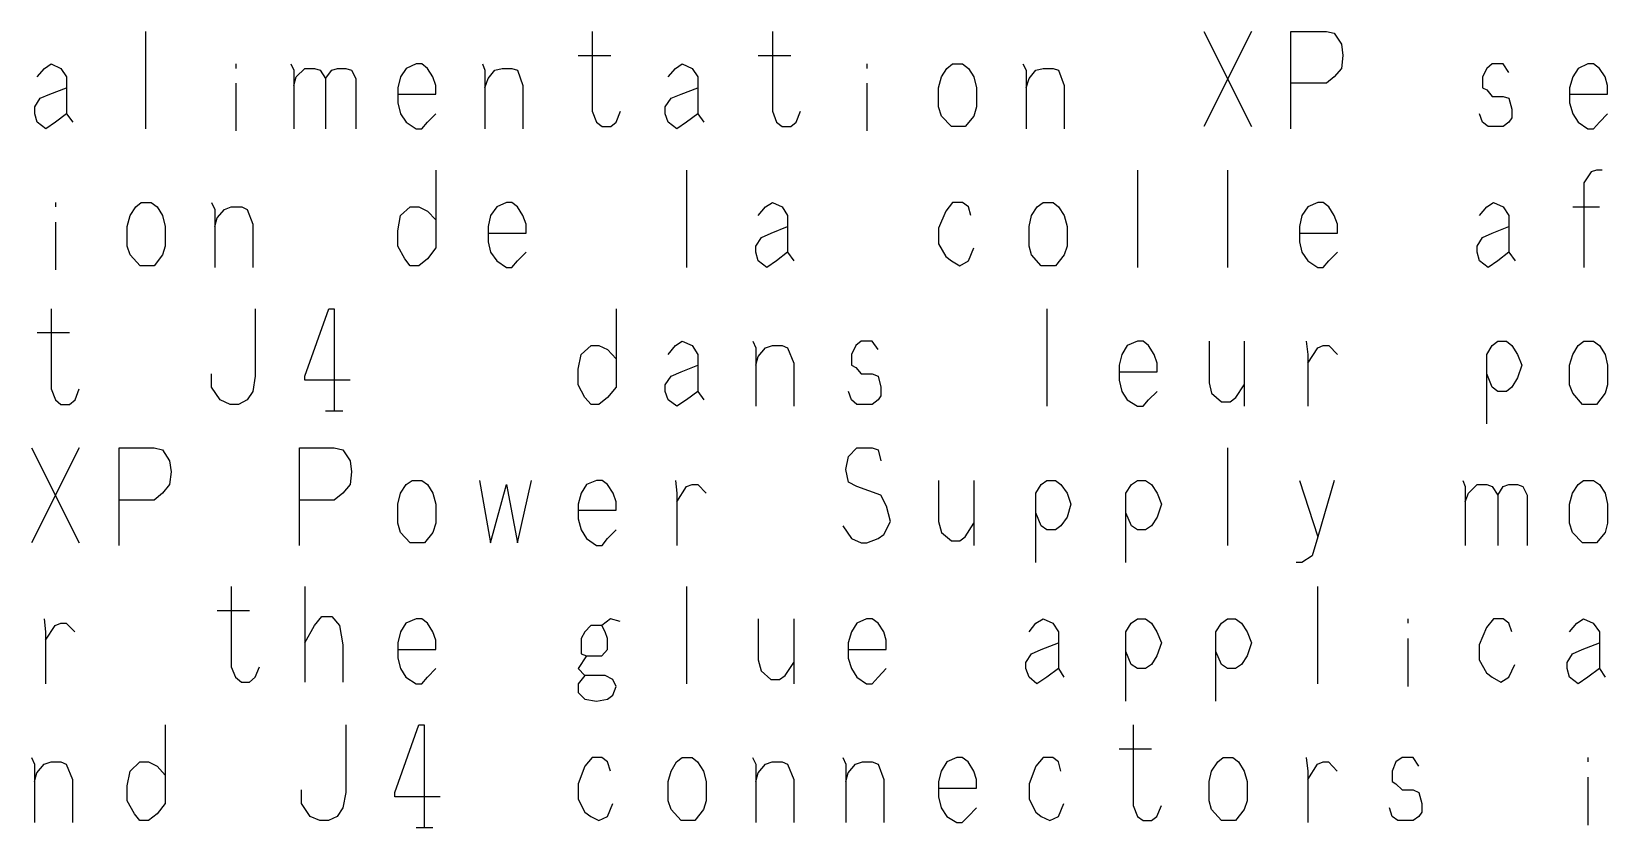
# Model space of a CAD drawing. Extents: x -228 to 961, y -124 to 716.
# Drawn here: x 698.6 to 762.9, y 540.3 to 572.7 of the extents above; entities that cross this region are included whole.
import ezdxf

# ---------------------------------------------------------------- set-up
doc = ezdxf.new("R2010")
doc.units = 0
doc.layers.add('1', color=1, linetype='CONTINUOUS')

msp = doc.modelspace()

# ---------------------------------------------------------------- linework, layer by layer
at = {"layer": '1'}
for p, q in [((703.25, 572.72), (703.25, 568.75)), ((721.48, 572.72), (721.48, 569.47)), ((728.83, 572.72), (728.83, 569.47)), ((746.43, 572.72), (748.38, 568.85)), ((748.38, 572.72), (746.43, 568.85)), ((749.98, 568.75), (749.98, 572.72)), ((749.98, 572.72), (751.43, 572.72)), ((751.43, 572.72), (751.75, 572.65)), ((751.75, 572.65), (752.05, 572.2)), ((720.9, 571.75), (722.23, 571.75)), ((728.25, 571.75), (729.58, 571.75)), ((752.05, 572.2), (752.1, 571.75)), ((752.1, 571.75), (752.05, 571.22)), ((698.83, 570.87), (699.13, 571.22)), ((699.13, 571.22), (699.4, 571.4)), ((699.4, 571.4), (699.8, 571.22)), ((699.8, 571.22), (700.03, 570.87)), ((706.93, 571.4), (706.93, 571.22)), ((709.18, 571.4), (709.3, 571.15)), ((709.3, 571.15), (709.3, 568.75)), ((709.4, 570.87), (709.75, 571.22)), ((709.75, 571.22), (710.15, 571.22)), ((710.15, 571.22), (710.38, 571.15)), ((710.38, 571.15), (710.6, 570.8)), ((710.6, 570.8), (710.85, 571.15)), ((710.85, 571.15), (711.08, 571.22)), ((711.08, 571.22), (711.43, 571.22)), ((711.43, 571.22), (711.65, 571.15)), ((711.65, 571.15), (711.83, 570.8)), ((713.88, 571.22), (713.65, 570.87)), ((714.3, 571.4), (713.88, 571.22)), ((714.53, 571.4), (714.3, 571.4)), ((714.75, 571.22), (714.53, 571.4)), ((714.98, 570.87), (714.75, 571.22)), ((717, 571.4), (717.1, 571.15)), ((717.1, 571.15), (717.1, 568.75)), ((717.23, 570.8), (717.5, 571.15)), ((717.5, 571.15), (717.8, 571.22)), ((717.8, 571.22), (718.2, 571.22)), ((718.2, 571.22), (718.43, 571.15)), ((718.43, 571.15), (718.65, 570.52)), ((724.58, 570.87), (724.88, 571.22)), ((724.88, 571.22), (725.15, 571.4)), ((725.15, 571.4), (725.55, 571.22)), ((725.55, 571.22), (725.78, 570.87)), ((732.68, 571.4), (732.68, 571.22)), ((735.73, 570.87), (735.95, 571.22)), ((735.95, 571.22), (736.18, 571.4)), ((736.18, 571.4), (736.58, 571.4)), ((736.58, 571.4), (736.83, 571.22)), ((736.83, 571.22), (737.05, 570.87)), ((739.05, 571.4), (739.18, 571.15)), ((739.18, 571.15), (739.18, 568.75)), ((739.3, 570.8), (739.58, 571.15)), ((739.58, 571.15), (739.88, 571.22)), ((739.88, 571.22), (740.28, 571.22)), ((740.28, 571.22), (740.5, 571.15)), ((740.5, 571.15), (740.73, 570.52)), ((752.05, 571.22), (751.75, 570.87)), ((757.98, 571.22), (757.8, 570.87)), ((758.2, 571.4), (757.98, 571.22)), ((758.65, 571.4), (758.2, 571.4)), ((758.88, 571.05), (758.65, 571.4)), ((761.7, 571.22), (761.48, 570.87)), ((762.1, 571.4), (761.7, 571.22)), ((762.33, 571.4), (762.1, 571.4)), ((762.58, 571.22), (762.33, 571.4)), ((762.8, 570.87), (762.58, 571.22)), ((699.35, 570.17), (700.03, 570.42)), ((700.03, 570.87), (700.03, 570.42)), ((700.03, 570.42), (700.03, 569.37)), ((706.93, 570.62), (706.93, 568.67)), ((709.3, 570.52), (709.4, 570.87)), ((710.6, 570.8), (710.6, 568.75)), ((711.83, 570.8), (711.83, 568.75)), ((713.65, 570.87), (713.55, 570.42)), ((713.55, 570.42), (713.55, 569.82)), ((715.1, 570.52), (714.98, 570.87)), ((715.1, 570.17), (715.1, 570.52)), ((717.1, 570.42), (717.23, 570.8)), ((718.65, 570.52), (718.65, 568.75)), ((725.1, 570.17), (725.78, 570.42)), ((725.78, 570.87), (725.78, 570.42)), ((725.78, 570.42), (725.78, 569.37)), ((732.68, 570.62), (732.68, 568.67)), ((735.6, 570.42), (735.73, 570.87)), ((735.6, 569.65), (735.6, 570.42)), ((737.05, 570.87), (737.15, 570.42)), ((737.15, 570.42), (737.15, 569.65)), ((739.18, 570.42), (739.3, 570.8)), ((740.73, 570.52), (740.73, 568.75)), ((751.43, 570.62), (749.98, 570.62)), ((751.75, 570.87), (751.43, 570.62)), ((757.8, 570.87), (757.8, 570.42)), ((757.8, 570.42), (757.98, 570.35)), ((757.98, 570.35), (758.2, 570.07)), ((761.48, 570.87), (761.35, 570.42)), ((761.35, 570.42), (761.35, 569.82)), ((762.9, 570.52), (762.8, 570.87)), ((762.9, 570.17), (762.9, 570.52)), ((698.73, 569.65), (698.95, 570)), ((698.95, 570), (699.35, 570.17)), ((713.55, 570.17), (715.1, 570.17)), ((713.55, 569.82), (713.65, 569.37)), ((724.45, 569.65), (724.7, 570)), ((724.7, 570), (725.1, 570.17)), ((758.2, 570.07), (758.65, 570.07)), ((758.65, 570.07), (758.88, 570)), ((758.88, 570), (759, 569.55)), ((761.35, 570.17), (762.9, 570.17)), ((761.35, 569.82), (761.48, 569.37)), ((698.73, 569.37), (698.73, 569.65)), ((698.83, 569.02), (698.73, 569.37)), ((700.03, 569.37), (699.58, 569.02)), ((700.03, 569.37), (700.28, 569.02)), ((713.65, 569.37), (713.88, 569.02)), ((714.75, 569.02), (715.1, 569.37)), ((721.48, 569.47), (721.65, 569.02)), ((722.45, 569.02), (722.63, 569.47)), ((724.45, 569.37), (724.45, 569.65)), ((724.58, 569.02), (724.45, 569.37)), ((725.78, 569.37), (725.33, 569.02)), ((725.78, 569.37), (726.03, 569.02)), ((728.83, 569.47), (729, 569.02)), ((729.8, 569.02), (729.98, 569.47)), ((735.73, 569.27), (735.6, 569.65)), ((736.13, 568.85), (735.73, 569.27)), ((737.05, 569.27), (736.7, 568.85)), ((737.15, 569.65), (737.05, 569.27)), ((757.8, 569.02), (757.68, 569.37)), ((759, 569.2), (758.88, 569.02)), ((759, 569.55), (759, 569.2)), ((761.48, 569.37), (761.7, 569.02)), ((762.58, 569.02), (762.9, 569.37)), ((699.18, 568.75), (698.83, 569.02)), ((699.58, 569.02), (699.18, 568.75)), ((713.88, 569.02), (714.3, 568.75)), ((714.3, 568.75), (714.53, 568.75)), ((714.53, 568.75), (714.75, 569.02)), ((721.65, 569.02), (721.88, 568.85)), ((721.88, 568.85), (722.23, 568.85)), ((722.23, 568.85), (722.45, 569.02)), ((724.93, 568.75), (724.58, 569.02)), ((725.33, 569.02), (724.93, 568.75)), ((729, 569.02), (729.23, 568.85)), ((729.23, 568.85), (729.58, 568.85)), ((729.58, 568.85), (729.8, 569.02)), ((736.7, 568.85), (736.13, 568.85)), ((758.03, 568.85), (757.8, 569.02)), ((758.65, 568.85), (758.03, 568.85)), ((758.88, 569.02), (758.65, 568.85)), ((761.7, 569.02), (762.1, 568.75)), ((762.1, 568.75), (762.33, 568.75)), ((762.33, 568.75), (762.58, 569.02)), ((715.1, 567.07), (715.1, 563.9)), ((725.33, 567.07), (725.33, 563.1)), ((743.73, 567.07), (743.73, 563.1)), ((747.4, 567.07), (747.4, 563.1)), ((762.23, 567), (761.93, 566.55)), ((761.93, 566.55), (761.93, 563.1)), ((762.45, 567.07), (762.23, 567)), ((762.68, 567.07), (762.45, 567.07)), ((699.58, 565.75), (699.58, 565.57)), ((702.5, 564.77), (702.63, 565.22)), ((702.63, 565.22), (702.85, 565.57)), ((702.85, 565.57), (703.08, 565.75)), ((703.08, 565.75), (703.48, 565.75)), ((703.48, 565.75), (703.73, 565.57)), ((703.73, 565.57), (703.95, 565.22)), ((703.95, 565.22), (704.05, 564.77)), ((705.95, 565.75), (706.08, 565.47)), ((706.08, 565.47), (706.08, 563.1)), ((706.18, 565.12), (706.48, 565.47)), ((706.48, 565.47), (706.75, 565.57)), ((706.75, 565.57), (707.18, 565.57)), ((707.18, 565.57), (707.4, 565.47)), ((707.4, 565.47), (707.63, 564.87)), ((713.55, 564.6), (713.65, 565.22)), ((713.65, 565.22), (714.05, 565.57)), ((714.05, 565.57), (714.4, 565.57)), ((714.4, 565.57), (714.75, 565.4)), ((714.75, 565.4), (715.1, 565.05)), ((717.33, 565.22), (717.23, 564.77)), ((717.58, 565.57), (717.33, 565.22)), ((717.98, 565.75), (717.58, 565.57)), ((718.2, 565.75), (717.98, 565.75)), ((718.43, 565.57), (718.2, 565.75)), ((718.65, 565.22), (718.43, 565.57)), ((718.78, 564.87), (718.65, 565.22)), ((728.25, 565.22), (728.55, 565.57)), ((728.55, 565.57), (728.83, 565.75)), ((728.83, 565.75), (729.23, 565.57)), ((729.23, 565.57), (729.45, 565.22)), ((729.45, 565.22), (729.45, 564.77)), ((735.9, 565.4), (735.6, 564.7)), ((736.18, 565.75), (735.9, 565.4)), ((736.58, 565.75), (736.18, 565.75)), ((736.83, 565.57), (736.58, 565.75)), ((736.93, 565.22), (736.83, 565.57)), ((739.3, 564.77), (739.4, 565.22)), ((739.4, 565.22), (739.63, 565.57)), ((739.63, 565.57), (739.88, 565.75)), ((739.88, 565.75), (740.28, 565.75)), ((740.28, 565.75), (740.5, 565.57)), ((740.5, 565.57), (740.73, 565.22)), ((740.73, 565.22), (740.85, 564.77)), ((750.43, 565.22), (750.33, 564.77)), ((750.68, 565.57), (750.43, 565.22)), ((751.08, 565.75), (750.68, 565.57)), ((751.3, 565.75), (751.08, 565.75)), ((751.53, 565.57), (751.3, 565.75)), ((751.75, 565.22), (751.53, 565.57)), ((751.88, 564.87), (751.75, 565.22)), ((757.68, 565.22), (757.98, 565.57)), ((757.98, 565.57), (758.25, 565.75)), ((758.25, 565.75), (758.65, 565.57)), ((758.65, 565.57), (758.88, 565.22)), ((758.88, 565.22), (758.88, 564.77)), ((761.48, 565.57), (762.58, 565.57)), ((699.58, 564.95), (699.58, 563)), ((702.5, 563.97), (702.5, 564.77)), ((704.05, 564.77), (704.05, 563.97)), ((706.08, 564.77), (706.18, 565.12)), ((707.63, 564.87), (707.63, 563.1)), ((713.55, 563.97), (713.55, 564.6)), ((717.23, 564.77), (717.23, 564.15)), ((718.78, 564.5), (718.78, 564.87)), ((728.78, 564.5), (729.45, 564.77)), ((729.45, 564.77), (729.45, 563.72)), ((735.6, 564.7), (735.6, 564.07)), ((739.3, 563.97), (739.3, 564.77)), ((740.85, 564.77), (740.85, 563.97)), ((750.33, 564.77), (750.33, 564.15)), ((751.88, 564.5), (751.88, 564.87)), ((758.2, 564.5), (758.88, 564.77)), ((758.88, 564.77), (758.88, 563.72)), ((702.63, 563.62), (702.5, 563.97)), ((704.05, 563.97), (703.95, 563.62)), ((713.83, 563.45), (713.55, 563.97)), ((717.23, 564.5), (718.78, 564.5)), ((717.23, 564.15), (717.33, 563.72)), ((728.15, 563.97), (728.38, 564.32)), ((728.15, 563.72), (728.15, 563.97)), ((728.38, 564.32), (728.78, 564.5)), ((735.6, 564.07), (735.9, 563.55)), ((739.4, 563.62), (739.3, 563.97)), ((740.85, 563.97), (740.73, 563.62)), ((750.33, 564.5), (751.88, 564.5)), ((750.33, 564.15), (750.43, 563.72)), ((757.58, 563.97), (757.8, 564.32)), ((757.58, 563.72), (757.58, 563.97)), ((757.8, 564.32), (758.2, 564.5)), ((703.03, 563.17), (702.63, 563.62)), ((703.95, 563.62), (703.6, 563.17)), ((714.05, 563.17), (713.83, 563.45)), ((714.75, 563.45), (714.4, 563.17)), ((715.1, 563.9), (714.75, 563.45)), ((717.33, 563.72), (717.58, 563.37)), ((717.58, 563.37), (717.98, 563.1)), ((718.2, 563.1), (718.43, 563.37)), ((718.43, 563.37), (718.78, 563.72)), ((728.25, 563.37), (728.15, 563.72)), ((728.6, 563.1), (728.25, 563.37)), ((729, 563.37), (728.6, 563.1)), ((729.45, 563.72), (729, 563.37)), ((729.45, 563.72), (729.7, 563.37)), ((735.9, 563.55), (736.13, 563.37)), ((736.13, 563.37), (736.48, 563.17)), ((736.48, 563.17), (736.83, 563.37)), ((736.83, 563.37), (737.05, 563.9)), ((739.8, 563.17), (739.4, 563.62)), ((740.73, 563.62), (740.38, 563.17)), ((750.43, 563.72), (750.68, 563.37)), ((750.68, 563.37), (751.08, 563.1)), ((751.3, 563.1), (751.53, 563.37)), ((751.53, 563.37), (751.88, 563.72)), ((757.68, 563.37), (757.58, 563.72)), ((758.03, 563.1), (757.68, 563.37)), ((758.43, 563.37), (758.03, 563.1)), ((758.88, 563.72), (758.43, 563.37)), ((758.88, 563.72), (759.13, 563.37)), ((703.6, 563.17), (703.03, 563.17)), ((714.4, 563.17), (714.05, 563.17)), ((717.98, 563.1), (718.2, 563.1)), ((740.38, 563.17), (739.8, 563.17)), ((751.08, 563.1), (751.3, 563.1)), ((699.4, 561.42), (699.4, 558.15)), ((707.73, 561.42), (707.73, 558.67)), ((709.75, 558.67), (710.73, 561.42)), ((710.73, 561.42), (710.95, 561.42)), ((710.95, 561.42), (710.95, 557.25)), ((722.45, 561.42), (722.45, 558.22)), ((740.03, 561.42), (740.03, 557.45)), ((698.83, 560.45), (700.15, 560.45)), ((724.88, 559.92), (725.15, 560.1)), ((725.15, 560.1), (725.55, 559.92)), ((728.03, 560.1), (728.15, 559.82)), ((732.45, 560.1), (732.23, 559.92)), ((732.9, 560.1), (732.45, 560.1)), ((733.15, 559.75), (732.9, 560.1)), ((743.73, 560.1), (743.3, 559.92)), ((743.95, 560.1), (743.73, 560.1)), ((744.18, 559.92), (743.95, 560.1)), ((746.65, 560.1), (746.65, 558.4)), ((748.08, 560.1), (748.08, 557.45)), ((750.6, 560.1), (750.68, 559.55)), ((758.2, 559.92), (758.43, 560.1)), ((758.43, 560.1), (758.78, 560.1)), ((758.78, 560.1), (759, 559.92)), ((761.7, 559.92), (761.93, 560.1)), ((761.93, 560.1), (762.33, 560.1)), ((762.33, 560.1), (762.58, 559.92)), ((720.9, 558.95), (721.03, 559.55)), ((721.03, 559.55), (721.43, 559.92)), ((721.43, 559.92), (721.75, 559.92)), ((721.75, 559.92), (722.1, 559.75)), ((722.1, 559.75), (722.45, 559.37)), ((724.58, 559.55), (724.88, 559.92)), ((725.55, 559.92), (725.78, 559.55)), ((725.78, 559.55), (725.78, 559.12)), ((728.15, 559.82), (728.15, 557.45)), ((728.15, 559.12), (728.25, 559.47)), ((728.25, 559.47), (728.55, 559.82)), ((728.55, 559.82), (728.83, 559.92)), ((728.83, 559.92), (729.23, 559.92)), ((729.23, 559.92), (729.45, 559.82)), ((729.45, 559.82), (729.7, 559.2)), ((732.23, 559.92), (732.05, 559.55)), ((732.05, 559.55), (732.05, 559.12)), ((743.08, 559.55), (742.98, 559.12)), ((743.3, 559.92), (743.08, 559.55)), ((744.4, 559.55), (744.18, 559.92)), ((744.53, 559.2), (744.4, 559.55)), ((750.68, 559.2), (751.08, 559.82)), ((750.68, 559.55), (750.68, 557.45)), ((751.08, 559.82), (751.3, 559.92)), ((751.3, 559.92), (751.53, 559.92)), ((751.53, 559.92), (751.88, 559.55)), ((757.98, 559.55), (758.2, 559.92)), ((757.98, 556.72), (757.98, 559.55)), ((759, 559.92), (759.23, 559.55)), ((759.23, 559.55), (759.4, 559.12)), ((761.35, 559.12), (761.48, 559.55)), ((761.48, 559.55), (761.7, 559.92)), ((762.58, 559.92), (762.8, 559.55)), ((762.8, 559.55), (762.9, 559.12)), ((705.95, 558.22), (705.95, 558.77)), ((720.9, 558.32), (720.9, 558.95)), ((724.7, 558.67), (725.1, 558.85)), ((725.1, 558.85), (725.78, 559.12)), ((725.78, 559.12), (725.78, 558.05)), ((729.7, 559.2), (729.7, 557.45)), ((732.05, 559.12), (732.23, 559.02)), ((732.23, 559.02), (732.45, 558.77)), ((732.45, 558.77), (732.9, 558.77)), ((732.9, 558.77), (733.15, 558.67)), ((742.98, 559.12), (742.98, 558.5)), ((742.98, 558.85), (744.53, 558.85)), ((744.53, 558.85), (744.53, 559.2)), ((758.2, 558.22), (757.98, 558.77)), ((759.4, 559.12), (759.23, 558.6)), ((761.35, 558.32), (761.35, 559.12)), ((762.9, 559.12), (762.9, 558.32)), ((699.4, 558.15), (699.58, 557.7)), ((700.38, 557.7), (700.55, 558.15)), ((706.3, 557.7), (705.95, 558.22)), ((707.73, 558.67), (707.63, 558.05)), ((709.75, 558.5), (709.75, 558.67)), ((711.6, 558.5), (709.75, 558.5)), ((721.18, 557.8), (720.9, 558.32)), ((722.45, 558.22), (722.1, 557.8)), ((724.45, 558.32), (724.7, 558.67)), ((724.45, 558.05), (724.45, 558.32)), ((733.15, 558.67), (733.25, 558.22)), ((733.25, 558.22), (733.25, 557.87)), ((742.98, 558.5), (743.08, 558.05)), ((746.65, 558.4), (746.75, 557.97)), ((747.73, 557.8), (748.08, 558.32)), ((758.43, 558.05), (758.2, 558.22)), ((759, 558.22), (758.78, 558.05)), ((759.23, 558.6), (759, 558.22)), ((761.48, 557.97), (761.35, 558.32)), ((762.9, 558.32), (762.8, 557.97)), ((699.58, 557.7), (699.8, 557.52)), ((699.8, 557.52), (700.15, 557.52)), ((700.15, 557.52), (700.38, 557.7)), ((706.7, 557.52), (706.3, 557.7)), ((707.05, 557.52), (706.7, 557.52)), ((707.4, 557.7), (707.05, 557.52)), ((707.63, 558.05), (707.4, 557.7)), ((721.43, 557.52), (721.18, 557.8)), ((721.75, 557.52), (721.43, 557.52)), ((722.1, 557.8), (721.75, 557.52)), ((724.58, 557.7), (724.45, 558.05)), ((724.93, 557.45), (724.58, 557.7)), ((725.33, 557.7), (724.93, 557.45)), ((725.78, 558.05), (725.33, 557.7)), ((725.78, 558.05), (726.03, 557.7)), ((732.05, 557.7), (731.93, 558.05)), ((732.28, 557.52), (732.05, 557.7)), ((732.9, 557.52), (732.28, 557.52)), ((733.15, 557.7), (732.9, 557.52)), ((733.25, 557.87), (733.15, 557.7)), ((743.08, 558.05), (743.3, 557.7)), ((743.3, 557.7), (743.73, 557.45)), ((743.95, 557.45), (744.18, 557.7)), ((744.18, 557.7), (744.53, 558.05)), ((746.75, 557.97), (747.15, 557.62)), ((747.15, 557.62), (747.5, 557.62)), ((747.5, 557.62), (747.73, 557.8)), ((758.78, 558.05), (758.43, 558.05)), ((761.88, 557.52), (761.48, 557.97)), ((762.45, 557.52), (761.88, 557.52)), ((762.8, 557.97), (762.45, 557.52)), ((710.6, 557.25), (711.3, 557.25)), ((743.73, 557.45), (743.95, 557.45)), ((698.6, 555.75), (700.55, 551.87)), ((700.55, 555.75), (698.6, 551.87)), ((702.18, 551.77), (702.18, 555.75)), ((702.18, 555.75), (703.6, 555.75)), ((703.6, 555.75), (703.95, 555.67)), ((703.95, 555.67), (704.23, 555.22)), ((709.53, 551.77), (709.53, 555.75)), ((709.53, 555.75), (710.95, 555.75)), ((710.95, 555.75), (711.3, 555.67)), ((711.3, 555.67), (711.6, 555.22)), ((731.93, 555.4), (732.28, 555.75)), ((732.28, 555.75), (732.9, 555.75)), ((732.9, 555.75), (733.15, 555.67)), ((733.15, 555.67), (733.25, 555.22)), ((747.4, 555.75), (747.4, 551.77)), ((704.23, 555.22), (704.3, 554.77)), ((711.6, 555.22), (711.65, 554.77)), ((731.83, 554.87), (731.93, 555.4)), ((704.3, 554.77), (704.23, 554.25)), ((711.65, 554.77), (711.6, 554.25)), ((713.88, 554.25), (714.13, 554.42)), ((714.13, 554.42), (714.53, 554.42)), ((714.53, 554.42), (714.75, 554.25)), ((716.88, 554.42), (717.33, 551.87)), ((718.43, 551.87), (719, 554.42)), ((721.65, 554.42), (721.25, 554.25)), ((721.88, 554.42), (721.65, 554.42)), ((722.1, 554.25), (721.88, 554.42)), ((724.88, 554.42), (724.93, 553.9)), ((731.93, 554.35), (731.83, 554.87)), ((732.28, 554.17), (731.93, 554.35)), ((735.6, 554.42), (735.6, 552.75)), ((737.05, 554.42), (737.05, 551.77)), ((739.8, 554.25), (740.03, 554.42)), ((740.03, 554.42), (740.38, 554.42)), ((740.38, 554.42), (740.6, 554.25)), ((743.48, 554.25), (743.73, 554.42)), ((743.73, 554.42), (744.05, 554.42)), ((744.05, 554.42), (744.3, 554.25)), ((750.33, 554.42), (751.08, 552.12)), ((751.75, 554.42), (751.08, 552.12)), ((757, 554.42), (757.1, 554.17)), ((761.7, 554.25), (761.92, 554.42)), ((761.92, 554.42), (762.33, 554.42)), ((762.33, 554.42), (762.58, 554.25)), ((703.95, 553.9), (703.6, 553.62)), ((704.23, 554.25), (703.95, 553.9)), ((711.3, 553.9), (710.95, 553.62)), ((711.6, 554.25), (711.3, 553.9)), ((713.55, 553.45), (713.65, 553.9)), ((713.65, 553.9), (713.88, 554.25)), ((714.75, 554.25), (714.98, 553.9)), ((714.98, 553.9), (715.1, 553.45)), ((717.33, 551.87), (717.98, 554.25)), ((717.98, 554.25), (718.43, 551.87)), ((721.03, 553.9), (720.9, 553.45)), ((721.25, 554.25), (721.03, 553.9)), ((722.33, 553.9), (722.1, 554.25)), ((722.45, 553.55), (722.33, 553.9)), ((724.93, 553.55), (725.33, 554.17)), ((724.93, 553.9), (724.93, 551.77)), ((725.33, 554.17), (725.55, 554.25)), ((725.55, 554.25), (725.78, 554.25)), ((725.78, 554.25), (726.13, 553.9)), ((733.25, 553.82), (732.28, 554.17)), ((733.48, 553.37), (733.25, 553.82)), ((739.58, 553.9), (739.8, 554.25)), ((739.58, 551.07), (739.58, 553.9)), ((740.6, 554.25), (740.85, 553.9)), ((740.85, 553.9), (741, 553.45)), ((743.25, 553.9), (743.48, 554.25)), ((743.25, 551.07), (743.25, 553.9)), ((744.3, 554.25), (744.53, 553.9)), ((744.53, 553.9), (744.7, 553.45)), ((757.1, 554.17), (757.1, 551.77)), ((757.1, 553.55), (757.23, 553.9)), ((757.23, 553.9), (757.58, 554.25)), ((757.58, 554.25), (757.98, 554.25)), ((757.98, 554.25), (758.2, 554.17)), ((758.2, 554.17), (758.43, 553.82)), ((758.43, 553.82), (758.65, 554.17)), ((758.43, 553.82), (758.43, 551.77)), ((758.65, 554.17), (758.88, 554.25)), ((758.88, 554.25), (759.23, 554.25)), ((759.23, 554.25), (759.45, 554.17)), ((759.45, 554.17), (759.62, 553.82)), ((759.62, 553.82), (759.62, 551.77)), ((761.35, 553.45), (761.47, 553.9)), ((761.47, 553.9), (761.7, 554.25)), ((762.58, 554.25), (762.8, 553.9)), ((762.8, 553.9), (762.9, 553.45)), ((703.6, 553.62), (702.18, 553.62)), ((710.95, 553.62), (709.53, 553.62)), ((713.55, 552.67), (713.55, 553.45)), ((715.1, 553.45), (715.1, 552.67)), ((720.9, 553.45), (720.9, 552.85)), ((720.9, 553.2), (722.45, 553.2)), ((722.45, 553.2), (722.45, 553.55)), ((733.65, 552.75), (733.48, 553.37)), ((739.8, 552.57), (739.58, 553.1)), ((741, 553.45), (740.85, 552.92)), ((743.48, 552.57), (743.25, 553.1)), ((744.7, 553.45), (744.53, 552.92)), ((761.35, 552.67), (761.35, 553.45)), ((762.9, 553.45), (762.9, 552.67)), ((713.65, 552.3), (713.55, 552.67)), ((715.1, 552.67), (714.98, 552.3)), ((720.9, 552.85), (721.03, 552.4)), ((721.03, 552.4), (721.25, 552.05)), ((722.1, 552.05), (722.45, 552.4)), ((731.7, 552.57), (732.05, 552.05)), ((733.38, 552.22), (733.65, 552.75)), ((735.6, 552.75), (735.73, 552.3)), ((736.7, 552.12), (737.05, 552.67)), ((740.03, 552.4), (739.8, 552.57)), ((740.38, 552.4), (740.03, 552.4)), ((740.6, 552.57), (740.38, 552.4)), ((740.85, 552.92), (740.6, 552.57)), ((743.73, 552.4), (743.48, 552.57)), ((744.05, 552.4), (743.73, 552.4)), ((744.3, 552.57), (744.05, 552.4)), ((744.53, 552.92), (744.3, 552.57)), ((761.47, 552.3), (761.35, 552.67)), ((762.9, 552.67), (762.8, 552.3)), ((714.05, 551.87), (713.65, 552.3)), ((714.63, 551.87), (714.05, 551.87)), ((714.98, 552.3), (714.63, 551.87)), ((721.25, 552.05), (721.65, 551.77)), ((721.65, 551.77), (721.88, 551.77)), ((721.88, 551.77), (722.1, 552.05)), ((732.05, 552.05), (732.45, 551.87)), ((732.45, 551.87), (732.68, 551.87)), ((732.68, 551.87), (733.15, 552.05)), ((733.15, 552.05), (733.38, 552.22)), ((735.73, 552.3), (736.13, 551.95)), ((736.13, 551.95), (736.48, 551.95)), ((736.48, 551.95), (736.7, 552.12)), ((751.08, 552.12), (750.85, 551.35)), ((761.88, 551.87), (761.47, 552.3)), ((762.45, 551.87), (761.88, 551.87)), ((762.8, 552.3), (762.45, 551.87)), ((750.43, 551.07), (750.2, 551.07)), ((750.85, 551.35), (750.43, 551.07)), ((706.75, 550.1), (706.75, 546.82)), ((709.75, 550.1), (709.75, 546.2)), ((725.32, 550.1), (725.32, 546.12)), ((751.07, 550.1), (751.07, 546.12)), ((699.12, 548.77), (699.17, 548.25)), ((699.17, 547.9), (699.57, 548.5)), ((699.57, 548.5), (699.8, 548.6)), ((699.8, 548.6), (700.02, 548.6)), ((700.02, 548.6), (700.37, 548.25)), ((706.17, 549.12), (707.5, 549.12)), ((709.75, 547.8), (710.15, 548.5)), ((710.15, 548.5), (710.45, 548.87)), ((710.45, 548.87), (710.85, 548.87)), ((710.85, 548.87), (711.17, 548.5)), ((711.17, 548.5), (711.3, 547.72)), ((713.87, 548.6), (713.65, 548.25)), ((714.3, 548.77), (713.87, 548.6)), ((714.52, 548.77), (714.3, 548.77)), ((714.75, 548.6), (714.52, 548.77)), ((714.97, 548.25), (714.75, 548.6)), ((721.42, 548.5), (721.17, 548.25)), ((721.87, 548.5), (721.42, 548.5)), ((722.22, 548.77), (721.87, 548.5)), ((722, 548.25), (721.87, 548.5)), ((722.62, 548.67), (722.22, 548.77)), ((728.25, 548.77), (728.25, 547.1)), ((729.7, 548.77), (729.7, 546.12)), ((732.27, 548.6), (732.05, 548.25)), ((732.67, 548.77), (732.27, 548.6)), ((732.9, 548.77), (732.67, 548.77)), ((733.15, 548.6), (732.9, 548.77)), ((733.37, 548.25), (733.15, 548.6)), ((739.3, 548.25), (739.57, 548.6)), ((739.57, 548.6), (739.87, 548.77)), ((739.87, 548.77), (740.27, 548.6)), ((740.27, 548.6), (740.5, 548.25)), ((743.25, 548.25), (743.47, 548.6)), ((743.47, 548.6), (743.72, 548.77)), ((743.72, 548.77), (744.05, 548.77)), ((744.05, 548.77), (744.3, 548.6)), ((744.3, 548.6), (744.52, 548.25)), ((746.92, 548.25), (747.15, 548.6)), ((747.15, 548.6), (747.4, 548.77)), ((747.4, 548.77), (747.72, 548.77)), ((747.72, 548.77), (747.97, 548.6)), ((747.97, 548.6), (748.2, 548.25)), ((754.75, 548.77), (754.75, 548.6)), ((758.25, 548.77), (757.97, 548.42)), ((758.65, 548.77), (758.25, 548.77)), ((758.87, 548.6), (758.65, 548.77)), ((759, 548.25), (758.87, 548.6)), ((761.35, 548.25), (761.65, 548.6)), ((761.65, 548.6), (761.92, 548.77)), ((761.92, 548.77), (762.32, 548.6)), ((762.32, 548.6), (762.57, 548.25)), ((699.17, 548.25), (699.17, 546.12)), ((713.65, 548.25), (713.55, 547.8)), ((715.1, 547.9), (714.97, 548.25)), ((715.1, 547.52), (715.1, 547.9)), ((721.17, 548.25), (721.02, 547.97)), ((721.02, 547.97), (721.02, 547.35)), ((722.1, 547.97), (722, 548.25)), ((722.1, 547.52), (722.1, 547.97)), ((732.05, 548.25), (731.92, 547.8)), ((733.47, 547.9), (733.37, 548.25)), ((733.47, 547.52), (733.47, 547.9)), ((740.5, 548.25), (740.5, 547.8)), ((743.25, 545.42), (743.25, 548.25)), ((744.52, 548.25), (744.7, 547.8)), ((746.92, 545.42), (746.92, 548.25)), ((748.2, 548.25), (748.37, 547.8)), ((754.75, 547.97), (754.75, 546.02)), ((757.97, 548.42), (757.67, 547.72)), ((762.57, 548.25), (762.57, 547.8)), ((711.3, 547.72), (711.3, 546.2)), ((713.55, 547.8), (713.55, 547.17)), ((713.55, 547.52), (715.1, 547.52)), ((721.25, 547.27), (720.9, 546.75)), ((721.02, 547.35), (721.25, 547.27)), ((721.25, 547.27), (721.87, 547.27)), ((721.87, 547.27), (722.1, 547.52)), ((731.92, 547.8), (731.92, 547.17)), ((731.92, 547.52), (733.47, 547.52)), ((739.17, 547), (739.4, 547.35)), ((739.4, 547.35), (739.8, 547.52)), ((739.8, 547.52), (740.5, 547.8)), ((740.5, 547.8), (740.5, 546.75)), ((743.47, 546.92), (743.25, 547.45)), ((744.52, 547.27), (744.3, 546.92)), ((744.7, 547.8), (744.52, 547.27)), ((747.15, 546.92), (746.92, 547.45)), ((748.2, 547.27), (747.97, 546.92)), ((748.37, 547.8), (748.2, 547.27)), ((757.67, 547.72), (757.67, 547.1)), ((761.25, 547), (761.47, 547.35)), ((761.47, 547.35), (761.87, 547.52)), ((761.87, 547.52), (762.57, 547.8)), ((762.57, 547.8), (762.57, 546.75)), ((706.75, 546.82), (706.92, 546.4)), ((707.72, 546.4), (707.9, 546.82)), ((713.55, 547.17), (713.65, 546.75)), ((713.65, 546.75), (713.87, 546.4)), ((714.75, 546.4), (715.1, 546.75)), ((720.9, 546.75), (721.17, 546.47)), ((728.25, 547.1), (728.37, 546.65)), ((728.37, 546.65), (728.77, 546.3)), ((729.35, 546.47), (729.7, 547)), ((731.92, 547.17), (732.05, 546.75)), ((732.05, 546.75), (732.27, 546.4)), ((733.15, 546.4), (733.47, 546.75)), ((739.17, 546.75), (739.17, 547)), ((739.3, 546.4), (739.17, 546.75)), ((740.5, 546.75), (740.02, 546.4)), ((740.5, 546.75), (740.72, 546.4)), ((743.72, 546.75), (743.47, 546.92)), ((744.05, 546.75), (743.72, 546.75)), ((744.3, 546.92), (744.05, 546.75)), ((747.4, 546.75), (747.15, 546.92)), ((747.72, 546.75), (747.4, 546.75)), ((747.97, 546.92), (747.72, 546.75)), ((757.67, 547.1), (757.97, 546.57)), ((757.97, 546.57), (758.2, 546.4)), ((758.87, 546.4), (759.12, 546.92)), ((761.25, 546.75), (761.25, 547)), ((761.35, 546.4), (761.25, 546.75)), ((762.57, 546.75), (762.1, 546.4)), ((762.57, 546.75), (762.8, 546.4)), ((706.92, 546.4), (707.17, 546.2)), ((707.17, 546.2), (707.5, 546.2)), ((707.5, 546.2), (707.72, 546.4)), ((713.87, 546.4), (714.3, 546.12)), ((714.3, 546.12), (714.52, 546.12)), ((714.52, 546.12), (714.75, 546.4)), ((721.17, 546.47), (720.9, 546.12)), ((720.9, 546.12), (720.9, 545.77)), ((722, 546.47), (721.17, 546.47)), ((722.32, 546.3), (722, 546.47)), ((722.45, 546.02), (722.32, 546.3)), ((722.32, 545.67), (722.45, 546.02)), ((728.77, 546.3), (729.12, 546.3)), ((729.12, 546.3), (729.35, 546.47)), ((732.27, 546.4), (732.67, 546.12)), ((732.67, 546.12), (732.9, 546.12)), ((732.9, 546.12), (733.15, 546.4)), ((739.62, 546.12), (739.3, 546.4)), ((740.02, 546.4), (739.62, 546.12)), ((758.2, 546.4), (758.55, 546.2)), ((758.55, 546.2), (758.87, 546.4)), ((761.7, 546.12), (761.35, 546.4)), ((762.1, 546.4), (761.7, 546.12)), ((720.9, 545.77), (721.17, 545.5)), ((721.17, 545.5), (721.65, 545.42)), ((721.65, 545.42), (722.1, 545.5)), ((722.1, 545.5), (722.32, 545.67)), ((704.05, 544.45), (704.05, 541.25)), ((711.42, 544.45), (711.42, 541.7)), ((713.42, 541.7), (714.4, 544.45)), ((714.4, 544.45), (714.62, 544.45)), ((714.62, 544.45), (714.62, 540.27)), ((743.55, 544.45), (743.55, 541.17)), ((742.97, 543.47), (744.3, 543.47)), ((698.6, 543.12), (698.72, 542.85)), ((698.72, 542.85), (698.72, 540.47)), ((698.82, 542.5), (699.12, 542.85)), ((699.12, 542.85), (699.4, 542.95)), ((699.4, 542.95), (699.8, 542.95)), ((699.8, 542.95), (700.02, 542.85)), ((700.02, 542.85), (700.27, 542.22)), ((702.62, 542.57), (703.02, 542.95)), ((703.02, 542.95), (703.37, 542.95)), ((703.37, 542.95), (703.72, 542.77)), ((703.72, 542.77), (704.05, 542.4)), ((721.17, 542.77), (720.9, 542.05)), ((721.47, 543.12), (721.17, 542.77)), ((721.87, 543.12), (721.47, 543.12)), ((722.1, 542.95), (721.87, 543.12)), ((722.22, 542.57), (722.1, 542.95)), ((724.7, 542.57), (724.92, 542.95)), ((724.92, 542.95), (725.15, 543.12)), ((725.15, 543.12), (725.55, 543.12)), ((725.55, 543.12), (725.77, 542.95)), ((725.77, 542.95), (726.02, 542.57)), ((728.02, 543.12), (728.15, 542.85)), ((728.15, 542.85), (728.15, 540.47)), ((728.25, 542.5), (728.55, 542.85)), ((728.55, 542.85), (728.82, 542.95)), ((728.82, 542.95), (729.22, 542.95)), ((729.22, 542.95), (729.45, 542.85)), ((729.45, 542.85), (729.7, 542.22)), ((731.7, 543.12), (731.82, 542.85)), ((731.82, 542.85), (731.82, 540.47)), ((731.92, 542.5), (732.22, 542.85)), ((732.22, 542.85), (732.5, 542.95)), ((732.5, 542.95), (732.9, 542.95)), ((732.9, 542.95), (733.15, 542.85)), ((733.15, 542.85), (733.37, 542.22)), ((735.95, 542.95), (735.72, 542.57)), ((736.35, 543.12), (735.95, 542.95)), ((736.57, 543.12), (736.35, 543.12)), ((736.82, 542.95), (736.57, 543.12)), ((737.05, 542.57), (736.82, 542.95)), ((739.57, 542.77), (739.3, 542.05)), ((739.87, 543.12), (739.57, 542.77)), ((740.27, 543.12), (739.87, 543.12)), ((740.5, 542.95), (740.27, 543.12)), ((740.6, 542.57), (740.5, 542.95)), ((746.75, 542.57), (747, 542.95)), ((747, 542.95), (747.22, 543.12)), ((747.22, 543.12), (747.62, 543.12)), ((747.62, 543.12), (747.85, 542.95)), ((747.85, 542.95), (748.07, 542.57)), ((750.6, 543.12), (750.67, 542.57)), ((750.67, 542.22), (751.07, 542.85)), ((751.07, 542.85), (751.3, 542.95)), ((751.3, 542.95), (751.52, 542.95)), ((751.52, 542.95), (751.87, 542.57)), ((754.27, 542.95), (754.12, 542.57)), ((754.52, 543.12), (754.27, 542.95)), ((754.97, 543.12), (754.52, 543.12)), ((755.2, 542.77), (754.97, 543.12)), ((762.1, 543.12), (762.1, 542.95)), ((698.72, 542.15), (698.82, 542.5)), ((700.27, 542.22), (700.27, 540.47)), ((702.5, 541.97), (702.62, 542.57)), ((720.9, 542.05), (720.9, 541.42)), ((724.57, 542.15), (724.7, 542.57)), ((724.57, 541.35), (724.57, 542.15)), ((726.02, 542.57), (726.12, 542.15)), ((726.12, 542.15), (726.12, 541.35)), ((728.15, 542.15), (728.25, 542.5)), ((729.7, 542.22), (729.7, 540.47)), ((731.82, 542.15), (731.92, 542.5)), ((733.37, 542.22), (733.37, 540.47)), ((735.72, 542.57), (735.6, 542.15)), ((735.6, 542.15), (735.6, 541.52)), ((737.15, 542.22), (737.05, 542.57)), ((737.15, 541.87), (737.15, 542.22)), ((739.3, 542.05), (739.3, 541.42)), ((746.65, 542.15), (746.75, 542.57)), ((746.65, 541.35), (746.65, 542.15)), ((748.07, 542.57), (748.2, 542.15)), ((748.2, 542.15), (748.2, 541.35)), ((750.67, 542.57), (750.67, 540.47)), ((754.12, 542.57), (754.12, 542.15)), ((754.12, 542.15), (754.27, 542.05)), ((754.27, 542.05), (754.52, 541.8)), ((762.1, 542.32), (762.1, 540.37)), ((702.5, 541.35), (702.5, 541.97)), ((709.62, 541.25), (709.62, 541.8)), ((711.42, 541.7), (711.3, 541.07)), ((713.42, 541.52), (713.42, 541.7)), ((715.27, 541.52), (713.42, 541.52)), ((720.9, 541.42), (721.17, 540.9)), ((735.6, 541.87), (737.15, 541.87)), ((735.6, 541.52), (735.72, 541.07)), ((739.3, 541.42), (739.57, 540.9)), ((754.52, 541.8), (754.97, 541.8)), ((754.97, 541.8), (755.2, 541.7)), ((755.2, 541.7), (755.32, 541.25)), ((702.8, 540.82), (702.5, 541.35)), ((703.02, 540.55), (702.8, 540.82)), ((703.72, 540.82), (703.37, 540.55)), ((704.05, 541.25), (703.72, 540.82)), ((709.97, 540.72), (709.62, 541.25)), ((711.3, 541.07), (711.07, 540.72)), ((721.17, 540.9), (721.42, 540.72)), ((722.1, 540.72), (722.32, 541.25)), ((724.7, 541), (724.57, 541.35)), ((725.1, 540.55), (724.7, 541)), ((726.02, 541), (725.67, 540.55)), ((726.12, 541.35), (726.02, 541)), ((735.72, 541.07), (735.95, 540.72)), ((736.82, 540.72), (737.15, 541.07)), ((739.57, 540.9), (739.8, 540.72)), ((740.5, 540.72), (740.72, 541.25)), ((743.55, 541.17), (743.72, 540.72)), ((744.52, 540.72), (744.7, 541.17)), ((746.75, 541), (746.65, 541.35)), ((747.15, 540.55), (746.75, 541)), ((748.07, 541), (747.72, 540.55)), ((748.2, 541.35), (748.07, 541)), ((754.12, 540.72), (754, 541.07)), ((755.32, 540.9), (755.2, 540.72)), ((755.32, 541.25), (755.32, 540.9)), ((703.37, 540.55), (703.02, 540.55)), ((710.37, 540.55), (709.97, 540.72)), ((710.72, 540.55), (710.37, 540.55)), ((711.07, 540.72), (710.72, 540.55)), ((714.3, 540.27), (714.97, 540.27)), ((721.42, 540.72), (721.75, 540.55)), ((721.75, 540.55), (722.1, 540.72)), ((725.67, 540.55), (725.1, 540.55)), ((735.95, 540.72), (736.35, 540.47)), ((736.35, 540.47), (736.57, 540.47)), ((736.57, 540.47), (736.82, 540.72)), ((739.8, 540.72), (740.15, 540.55)), ((740.15, 540.55), (740.5, 540.72)), ((743.72, 540.72), (743.95, 540.55)), ((743.95, 540.55), (744.3, 540.55)), ((744.3, 540.55), (744.52, 540.72)), ((747.72, 540.55), (747.15, 540.55)), ((754.35, 540.55), (754.12, 540.72)), ((754.97, 540.55), (754.35, 540.55)), ((755.2, 540.72), (754.97, 540.55))]:
    msp.add_line(p, q, dxfattribs=at)

doc.saveas('drawing.dxf')
